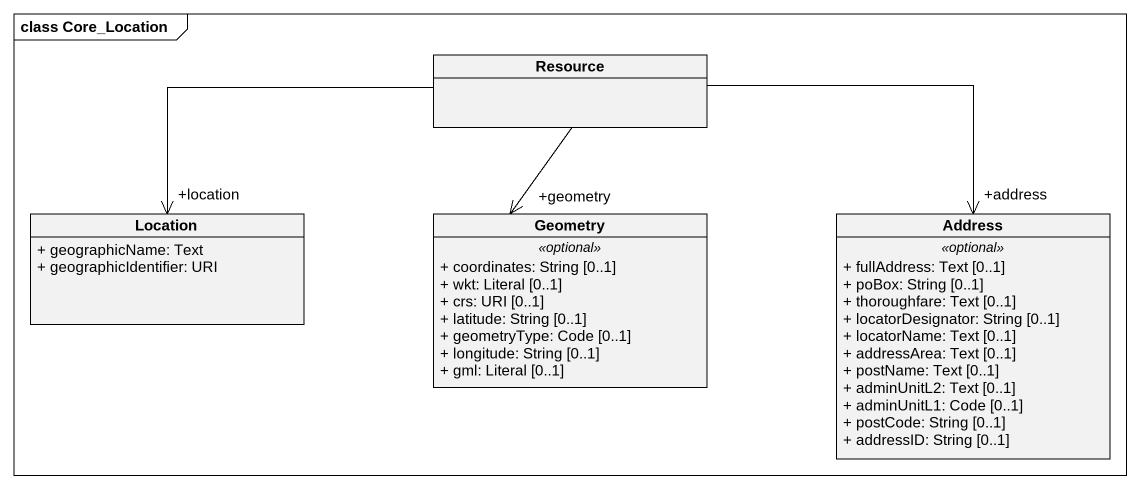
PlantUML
@startuml
mainframe class Core_Location
hide circle
hide empty members
skinparam classAttributeIconSize 0
class Resource
class Location {
  + geographicName: Text
  + geographicIdentifier: URI
}
class Geometry {
  .. <<optional>> ..
  + coordinates: String [0..1]
  + wkt: Literal [0..1]
  + crs: URI [0..1]
  + latitude: String [0..1]
  + geometryType: Code [0..1]
  + longitude: String [0..1]
  + gml: Literal [0..1]
}
class Address {
  .. <<optional>> ..
  + fullAddress: Text [0..1]
  + poBox: String [0..1]
  + thoroughfare: Text [0..1]
  + locatorDesignator: String [0..1]
  + locatorName: Text [0..1]
  + addressArea: Text [0..1]
  + postName: Text [0..1]
  + adminUnitL2: Text [0..1]
  + adminUnitL1: Code [0..1]
  + postCode: String [0..1]
  + addressID: String [0..1]
}
Resource -left-> "+location" Location
Resource --> "+geometry" Geometry
Resource --> "+address" Address
@enduml
